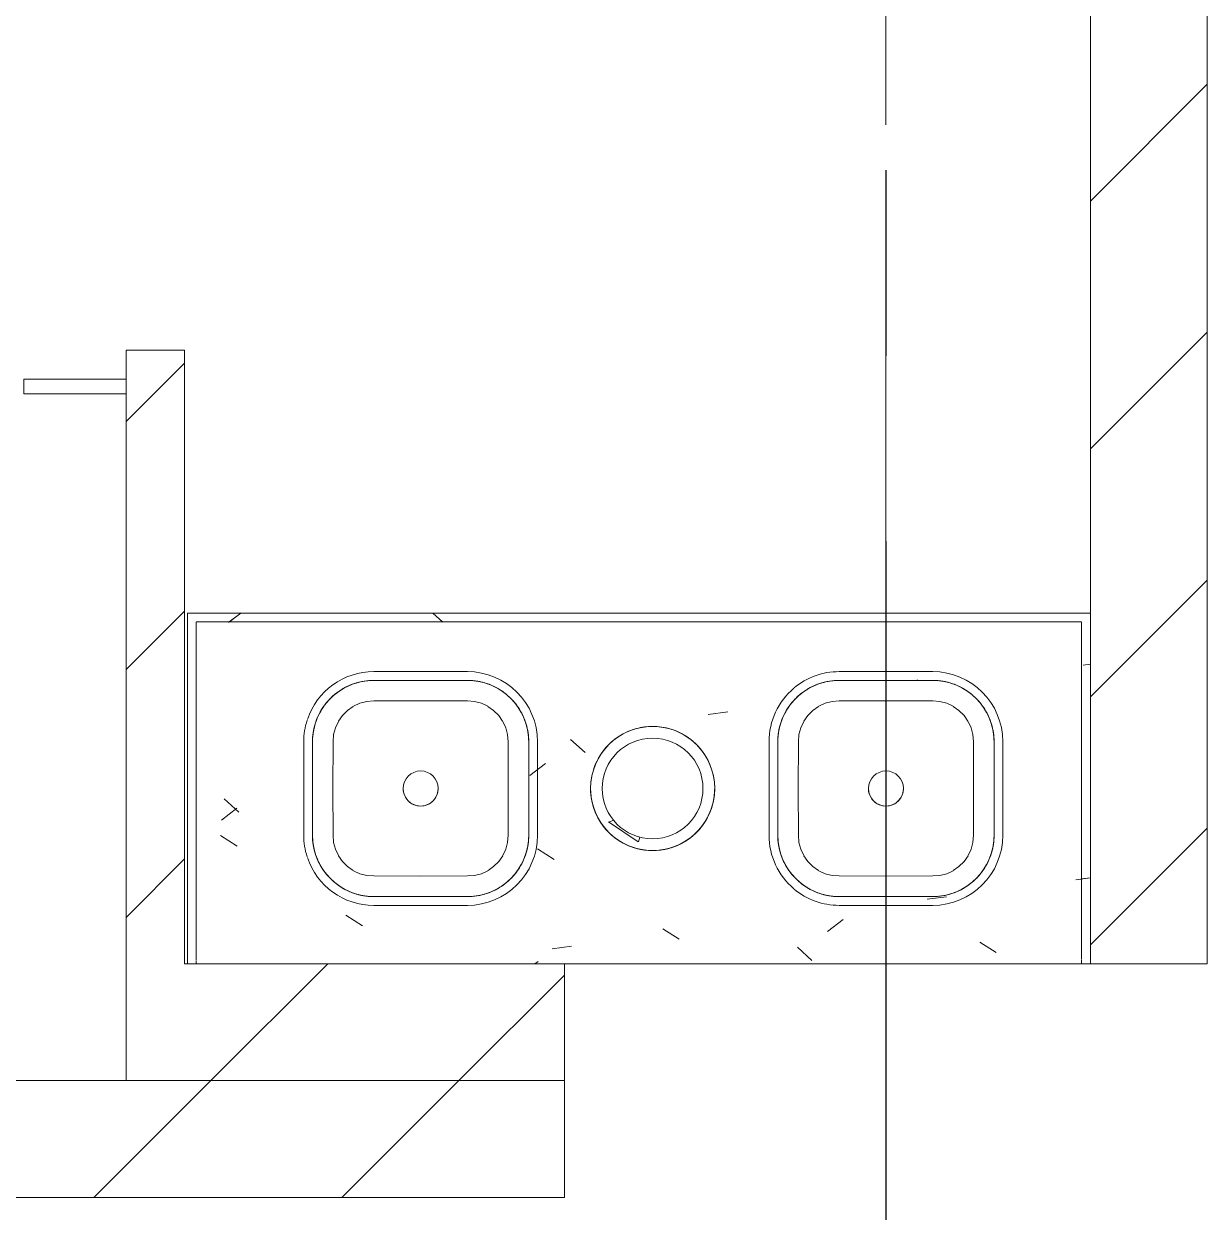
# Model space of a CAD drawing. Header units: millimetres. Extents: x -4000 to 187956, y -58990 to 162485.
# Drawn here: x 4025 to 6050, y 15575 to 17608 of the extents above; entities that cross this region are included whole.
import ezdxf

# ---------------------------------------------------------------- set-up
doc = ezdxf.new("R2010")
doc.units = ezdxf.units.MM
doc.linetypes.add('Grid Line', pattern=[2222.5, 1270, -317.5, 317.5, -317.5])
doc.linetypes.add('Grid Line 12_5mm', pattern=[2150, 1250, -300, 300, -300])
for name, color, linetype, lineweight in [('A-WALL', 113, 'Continuous', 13), ('A-WALL-PATT', 111, 'Continuous', 13), ('P-SANR-FIXT', 6, 'Continuous', 9), ('S-GRID', 1, 'Continuous', 30)]:
    doc.layers.add(name, color=color, linetype=linetype, lineweight=lineweight)
pattern_1 = [(45, (0, 0), (-212.132, 212.132), [])]
pattern_2 = [(230, (5100, 15999.84), (-728.737, 63.756), [76.2, -838.2]), (175, (5100, 15999.84), (140.972, -764.228), [60.96, -670.56]), (280.451, (5039.3, 16005.16), (-587.77, -700.467), [64.76, -712.36]), (226.184, (5100, 15796.6), (-1084.316, 168.17), [114.3, -1257.3]), (276.636, (5009.6, 15810.7), (-949.61, -989.71), [97.14, -1068.54]), (171.184, (5100, 15796.6), (-949.62, -989.7), [91.44, -1005.84]), (201, (4998.4, 15847.44), (-606.458, 409.06), [76.2, -838.2]), (146, (4998.4, 15847.44), (-247.208, -736.753), [60.96, -670.56]), (251.451, (4947.86, 15881.5), (-853.668, -327.685), [64.76, -712.36]), (217.5, (5100, 15999.84), (-12.3547, -338.22), [33.528, -628.904, 33.528, -647.192, -673.1]), (217.5, (5100, 15999.84), (-12.3547, -338.22), [-1343.152, 33.528, -639.572]), (187.5, (5100, 15999.84), (-267.279, -400.722), [33.528, -354.584, 33.528, -613.664, -256.54]), (187.5, (5100, 15999.84), (-267.279, -400.722), [-1035.304, 33.528, -223.012]), (147.5, (5326.57, 15999.84), (-542.3633, 22.9153), [33.528, -220.472, 33.528, -1810.512]), (147.5, (5326.57, 15999.84), (-542.3633, 22.9153), [-287.528, -758.952, 33.528, -1018.032]), (137.5, (5428.17, 15999.84), (-592.517, -101.707), [33.528, -296.672, 33.528, -492.76, -746.76]), (137.5, (5428.17, 15999.84), (-592.517, -101.707), [-856.488, 33.528, -713.232])]

# ---------------------------------------------------------------- blocks, each defined once
blk = doc.blocks.new('PLM-ClinicSink3Basin - PLM-ClinicSink3Basin-766561-FFS - TANG 1')
at = {"layer": 'P-SANR-FIXT'}
h = blk.add_hatch(dxfattribs=at)
h.set_pattern_fill('FP_45', color=256, style=0, pattern_type=2)
h.set_pattern_definition(pattern_2)
h.paths.add_polyline_path([(780.2, 0), (780.2, -585), (-734.8, -585), (-734.8, 0), (-749.8, 0), (-749.8, -600), (795.2, -600), (795.2, 0)])
h = blk.add_hatch(dxfattribs=at)
h.set_pattern_fill('FP_45', color=256, style=0, pattern_type=2)
h.set_pattern_definition(pattern_2)
h.paths.add_polyline_path([(292.3, 0), (-749.8, 0), (-749.8, -600), (795.2, -600), (795.2, 0), (575.7, 0)])
h.paths.add_polyline_path([(-320, -115), (-292.8, -118.6), (-267.5, -129.1), (-245.8, -145.8), (-229.1, -167.5), (-218.6, -192.8), (-215, -228.6), (-215, -380), (-218.6, -407.2), (-229.1, -432.5), (-245.8, -454.2), (-267.5, -470.9), (-292.8, -481.4), (-320, -485), (-480, -485), (-507.2, -481.4), (-532.5, -470.9), (-554.2, -454.2), (-570.9, -432.5), (-581.4, -407.2), (-585, -380), (-585, -220), (-581.4, -192.8), (-570.9, -167.5), (-554.2, -145.8), (-532.5, -129.1), (-507.2, -118.6), (-480, -115)])
h.paths.add_polyline_path([(316.2, -115), (476.2, -115), (503.4, -118.6), (528.7, -129.1), (550.4, -145.8), (567.1, -167.5), (577.6, -192.8), (581.2, -228.6), (581.2, -380), (577.6, -407.2), (567.1, -432.5), (550.4, -454.2), (528.7, -470.9), (503.4, -481.4), (476.2, -485), (316.2, -485), (289, -481.4), (263.7, -470.9), (241.9, -454.2), (225.3, -432.5), (214.8, -407.2), (211.2, -380), (211.2, -220), (214.8, -192.8), (225.3, -167.5), (241.9, -145.8), (263.7, -129.1), (292.3, -118.1)])
h.paths.add_polyline_path([(-0.8, -213.8), (21.6, -216.7), (42.4, -225.3), (60.2, -239), (73.9, -256.9), (82.5, -277.7), (85.5, -300), (82.5, -322.3), (73.9, -343.1), (60.2, -361), (42.4, -374.7), (21.6, -383.3), (-0.8, -386.2), (-23.1, -383.3), (-43.9, -374.7), (-61.7, -361), (-75.4, -343.1), (-84.1, -322.3), (-87, -300), (-84.1, -277.7), (-75.4, -256.9), (-61.7, -239), (-43.9, -225.3), (-23.1, -216.7)])
for p, q in [((-749.8, 0), (-734.8, 0)), ((-734.8, 0), (-749.8, 0)), ((150.2, 0), (-749.8, 0)), ((-749.8, 0), (150.2, 0)), ((-734.8, -1.6), (-734.8, 0)), ((-734.8, 0), (-734.8, -1.6)), ((795.2, 0), (150.2, 0)), ((150.2, 0), (795.2, 0)), ((780.2, 0), (795.2, 0)), ((795.2, 0), (780.2, 0)), ((-749.8, -600), (-749.8, -0.2)), ((-749.8, -0.2), (-749.8, -600)), ((-749.8, -0.2), (-749.8, -600)), ((-749.8, -600), (-749.8, -0.2)), ((-734.8, -3.9), (-734.8, -1.7)), ((-734.8, -1.7), (-734.8, -3.9)), ((-734.8, -6.4), (-734.8, -4)), ((-734.8, -4), (-734.8, -6.4)), ((-734.8, -585), (-734.8, -7.3)), ((-734.8, -7.3), (-734.8, -585)), ((780.2, -0.2), (780.2, -5.4)), ((780.2, -5.4), (780.2, -0.2)), ((780.2, -6.1), (780.2, -584.6)), ((780.2, -584.6), (780.2, -6.1)), ((795.2, -600), (795.2, -0.2)), ((795.2, -600), (795.2, -0.2)), ((795.2, -600), (795.2, -0.2)), ((795.2, -0.2), (795.2, -600)), ((-480, -100), (-320, -100)), ((316.2, -100), (476.2, -100)), ((-320, -115), (-480, -115)), ((-480, -115), (-320, -115)), ((-320, -115), (-480, -115)), ((476.2, -115), (316.2, -115)), ((316.2, -115), (476.2, -115)), ((476.2, -115), (316.2, -115)), ((-600, -380), (-600, -220)), ((-585, -220), (-585, -380)), ((-585, -380), (-585, -220)), ((-585, -220), (-585, -380)), ((-215, -380), (-215, -220)), ((-215, -220), (-215, -380)), ((-215, -380), (-215, -220)), ((-200, -220), (-200, -228.6)), ((196.2, -228.6), (196.2, -220)), ((211.2, -220), (211.2, -380)), ((211.2, -380), (211.2, -220)), ((211.2, -220), (211.2, -380)), ((581.2, -380), (581.2, -220)), ((581.2, -220), (581.2, -380)), ((581.2, -380), (581.2, -220)), ((596.2, -220), (596.2, -380)), ((-200, -229.4), (-200, -380)), ((196.2, -380), (196.2, -229.5)), ((-480, -485), (-320, -485)), ((-320, -485), (-480, -485)), ((-480, -485), (-320, -485)), ((316.2, -485), (476.2, -485)), ((476.2, -485), (316.2, -485)), ((316.2, -485), (476.2, -485)), ((-320, -500), (-480, -500)), ((476.2, -500), (316.2, -500)), ((780.2, -585), (-733.8, -585)), ((-733.8, -585), (780.2, -585)), ((795.2, -600), (-749.8, -600)), ((-749.8, -600), (795.2, -600)), ((-749.8, -600), (795.2, -600)), ((795.2, -600), (-749.8, -600))]:
    blk.add_line(p, q, dxfattribs=at)
at = {"layer": 'P-SANR-FIXT', "flags": 128}
for points in [[(-513, -120.3), (-517, -121.7), (-520.9, -123.3), (-524.7, -125), (-528.5, -126.9), (-532.2, -128.9)], [(-480, -115), (-484.2, -115.1), (-488.4, -115.3), (-492.6, -115.8), (-496.7, -116.3), (-500.9, -117.1), (-505, -118), (-509, -119.1), (-512.4, -120.2)], [(-293.9, -118.3), (-298, -117.3), (-302.2, -116.5), (-306.3, -115.9), (-310.5, -115.4), (-314.7, -115.1), (-318.9, -115), (-320, -115)], [(-267.5, -129.1), (-270.5, -127.4), (-274.3, -125.5), (-278.1, -123.7), (-282, -122.1), (-285.9, -120.7), (-289.9, -119.4), (-292.8, -118.6)], [(283.2, -120.3), (279.2, -121.7), (275.3, -123.3), (271.5, -125), (267.7, -126.9), (264, -128.9)], [(316.2, -115), (312, -115.1), (307.8, -115.3), (303.6, -115.8), (299.5, -116.3), (295.3, -117.1), (291.2, -118), (287.2, -119.1), (283.7, -120.2)], [(502.2, -118.3), (498.2, -117.3), (494, -116.5), (489.9, -115.9), (485.7, -115.4), (481.5, -115.1), (477.3, -115), (476.2, -115)], [(528.7, -129.1), (525.7, -127.4), (521.9, -125.5), (518.1, -123.7), (514.2, -122.1), (510.3, -120.7), (506.3, -119.4), (503.4, -118.6)], [(-542.7, -135.8), (-546, -138.4), (-549.2, -141.1), (-552.3, -143.9), (-554.2, -145.8)], [(-532.5, -129.1), (-535.8, -131), (-539.3, -133.3), (-541.7, -135.1)], [(-246.8, -144.7), (-249.9, -141.8), (-253.1, -139.1), (-256.4, -136.5), (-259.8, -134), (-263.3, -131.6), (-266.8, -129.4)], [(253.5, -135.8), (250.2, -138.4), (247, -141.1), (243.9, -143.9), (241.9, -145.8)], [(263.7, -129.1), (260.4, -131), (256.9, -133.3), (254.5, -135.1)], [(549.3, -144.7), (546.3, -141.8), (543.1, -139.1), (539.8, -136.5), (536.4, -134), (532.9, -131.6), (529.3, -129.4)], [(-555.3, -146.8), (-558.2, -149.9), (-560.9, -153.1), (-563.5, -156.4), (-566, -159.8), (-568.4, -163.3), (-570.6, -166.8)], [(-515.3, -159.6), (-525, -166.4), (-533.6, -175), (-540.5, -184.7)], [(-480, -150.3), (-492.2, -151.1), (-504, -154.2), (-514.8, -159.3)], [(-320, -150.3), (-400, -150), (-480, -150.3)], [(-285.1, -159.3), (-296, -154.2), (-307.8, -151.1), (-320, -150.3)], [(-259.6, -184.7), (-266.4, -175), (-275, -166.4), (-284.7, -159.5)], [(-235.8, -157.3), (-238.4, -154), (-241.1, -150.8), (-243.9, -147.7), (-245.8, -145.8)], [(-229.1, -167.5), (-231, -164.2), (-233.3, -160.7), (-235.1, -158.3)], [(240.9, -146.8), (238, -149.9), (235.3, -153.1), (232.7, -156.4), (230.2, -159.8), (227.8, -163.3), (225.6, -166.8)], [(280.8, -159.6), (271.2, -166.4), (262.6, -175), (255.7, -184.7)], [(316.2, -150.3), (304, -151.1), (292.2, -154.2), (281.4, -159.3)], [(476.2, -150.3), (396.2, -150), (316.2, -150.3)], [(511.1, -159.3), (500.2, -154.2), (488.4, -151.1), (476.2, -150.3)], [(536.6, -184.7), (529.8, -175), (521.2, -166.4), (511.5, -159.5)], [(560.4, -157.3), (557.8, -154), (555.1, -150.8), (552.3, -147.7), (550.4, -145.8)], [(567.1, -167.5), (565.2, -164.2), (562.8, -160.7), (561.1, -158.3)], [(-570.9, -167.5), (-572.6, -170.5), (-574.5, -174.3), (-576.3, -178.1), (-577.9, -182), (-579.3, -185.9), (-580.6, -189.9), (-581.4, -192.8)], [(-220.3, -187), (-221.7, -183), (-223.3, -179.1), (-225, -175.3), (-226.9, -171.5), (-228.9, -167.8)], [(225.3, -167.5), (223.6, -170.5), (221.7, -174.3), (219.9, -178.1), (218.3, -182), (216.9, -185.9), (215.6, -189.9), (214.8, -192.8)], [(575.9, -187), (574.5, -183), (572.9, -179.1), (571.2, -175.3), (569.3, -171.5), (567.3, -167.8)], [(-581.7, -193.9), (-582.7, -198), (-583.5, -202.2), (-584.1, -206.3), (-584.6, -210.5), (-584.9, -214.7), (-585, -218.9), (-585, -220)], [(-540.7, -185.1), (-545.8, -196), (-548.9, -207.8), (-549.7, -220)], [(-250.3, -220), (-251.1, -207.8), (-254.2, -196), (-259.3, -185.2)], [(-215, -220), (-215.1, -215.8), (-215.3, -211.6), (-215.8, -207.4), (-216.3, -203.3), (-217.1, -199.1), (-218, -195), (-219.1, -191), (-220.2, -187.6)], [(214.5, -193.9), (213.5, -198), (212.7, -202.2), (212.1, -206.3), (211.6, -210.5), (211.3, -214.7), (211.2, -218.9), (211.2, -220)], [(255.5, -185.1), (250.4, -196), (247.3, -207.8), (246.5, -220)], [(545.9, -220), (545.1, -207.8), (542, -196), (536.9, -185.2)], [(581.2, -220), (581.1, -215.8), (580.9, -211.6), (580.4, -207.4), (579.8, -203.3), (579.1, -199.1), (578.2, -195), (577.1, -191), (576, -187.6)], [(-549.7, -220), (-550, -300), (-549.7, -380)], [(-250.3, -380), (-250, -300), (-250.3, -220)], [(246.5, -220), (246.2, -300), (246.5, -380)], [(545.9, -380), (546.2, -300), (545.9, -220)], [(-585, -380), (-584.9, -384.2), (-584.7, -388.4), (-584.2, -392.6), (-583.7, -396.7), (-582.9, -400.9), (-582, -405), (-580.9, -409), (-579.8, -412.4)], [(-549.7, -380), (-548.9, -392.2), (-545.8, -404), (-540.7, -414.8)], [(-259.3, -414.9), (-254.2, -404), (-251.1, -392.2), (-250.3, -380)], [(-218.3, -406.1), (-217.3, -402), (-216.5, -397.8), (-215.9, -393.7), (-215.4, -389.5), (-215.1, -385.3), (-215, -381.1), (-215, -380)], [(211.2, -380), (211.3, -384.2), (211.5, -388.4), (211.9, -392.6), (212.5, -396.7), (213.3, -400.9), (214.2, -405), (215.3, -409), (216.3, -412.4)], [(246.5, -380), (247.3, -392.2), (250.4, -404), (255.5, -414.8)], [(536.9, -414.9), (542, -404), (545.1, -392.2), (545.9, -380)], [(577.9, -406.1), (578.9, -402), (579.7, -397.8), (580.3, -393.7), (580.8, -389.5), (581.1, -385.3), (581.2, -381.1), (581.2, -380)], [(-579.7, -413), (-578.3, -417), (-576.7, -420.9), (-575, -424.7), (-573.1, -428.5), (-571.1, -432.2)], [(-540.4, -415.3), (-533.6, -425), (-525, -433.6), (-515.3, -440.5)], [(-284.7, -440.4), (-275, -433.6), (-266.4, -425), (-259.5, -415.3)], [(-229.1, -432.5), (-227.4, -429.5), (-225.5, -425.7), (-223.7, -421.9), (-222.1, -418), (-220.7, -414.1), (-219.4, -410.1), (-218.6, -407.2)], [(216.5, -413), (217.9, -417), (219.5, -420.9), (221.2, -424.7), (223.1, -428.5), (225.1, -432.2)], [(255.8, -415.3), (262.6, -425), (271.2, -433.6), (280.9, -440.5)], [(511.5, -440.4), (521.2, -433.6), (529.8, -425), (536.6, -415.3)], [(567.1, -432.5), (568.8, -429.5), (570.7, -425.7), (572.5, -421.9), (574.1, -418), (575.5, -414.1), (575.7, -413.3)], [(576, -412.4), (576.8, -410.1), (577.6, -407.2)], [(-570.9, -432.5), (-569, -435.8), (-566.7, -439.3), (-564.9, -441.7)], [(-564.2, -442.7), (-561.6, -446), (-558.9, -449.2), (-556.1, -452.3), (-554.2, -454.2)], [(-514.9, -440.7), (-504, -445.8), (-492.2, -448.9), (-480, -449.7)], [(-320, -449.7), (-307.8, -448.9), (-296, -445.8), (-285.2, -440.7)], [(-244.7, -453.2), (-241.8, -450.1), (-239.1, -446.9), (-236.5, -443.6), (-234, -440.2), (-231.6, -436.7), (-229.4, -433.2)], [(225.3, -432.5), (227.2, -435.8), (229.5, -439.3), (231.3, -441.7)], [(232, -442.7), (234.5, -446), (237.2, -449.2), (240.1, -452.3), (242, -454.2)], [(281.3, -440.7), (292.2, -445.8), (304, -448.9), (316.2, -449.7)], [(476.2, -449.7), (488.4, -448.9), (500.1, -445.8), (511, -440.7)], [(551.5, -453.2), (554.4, -450.1), (557.1, -446.9), (559.7, -443.6), (562.2, -440.2), (564.5, -436.7), (566.7, -433.2)], [(-553.2, -455.3), (-550.1, -458.2), (-546.9, -460.9), (-543.6, -463.5), (-540.2, -466), (-536.7, -468.4), (-533.2, -470.6)], [(-480, -449.7), (-400, -450), (-320, -449.7)], [(-267.5, -470.9), (-264.2, -469), (-260.7, -466.7), (-258.3, -464.9)], [(-257.3, -464.2), (-254, -461.6), (-250.8, -458.9), (-247.7, -456.1), (-245.8, -454.2)], [(243, -455.3), (246.1, -458.2), (249.3, -460.9), (252.6, -463.5), (256, -466), (259.5, -468.4), (263, -470.6)], [(316.2, -449.7), (396.2, -450), (476.2, -449.7)], [(528.7, -470.9), (532, -469), (535.5, -466.7), (537.9, -464.9)], [(538.9, -464.2), (542.2, -461.6), (545.4, -458.9), (548.5, -456.1), (550.4, -454.2)], [(-532.5, -470.9), (-529.5, -472.6), (-525.7, -474.5), (-521.9, -476.3), (-518, -477.9), (-514.1, -479.3), (-510.1, -480.6), (-507.2, -481.4)], [(-506.1, -481.7), (-502, -482.7), (-497.8, -483.5), (-493.7, -484.1), (-489.5, -484.6), (-485.3, -484.9), (-481.1, -485), (-480, -485)], [(-320, -485), (-315.8, -484.9), (-311.6, -484.7), (-307.4, -484.2), (-303.3, -483.7), (-299.1, -482.9), (-295, -482), (-291, -480.9), (-287.6, -479.8)], [(-287, -479.7), (-283, -478.3), (-279.1, -476.7), (-275.3, -475), (-271.5, -473.1), (-267.8, -471.1)], [(263.7, -470.9), (266.7, -472.6), (270.4, -474.5), (274.3, -476.3), (278.1, -477.9), (282.1, -479.3), (286.1, -480.6), (289, -481.4)], [(290.1, -481.7), (294.2, -482.7), (298.3, -483.5), (302.5, -484.1), (306.7, -484.6), (310.9, -484.9), (315.1, -485), (316.2, -485)], [(476.2, -485), (480.4, -484.9), (484.6, -484.7), (488.8, -484.2), (492.9, -483.7), (497, -482.9), (501.1, -482), (505.2, -480.9), (508.6, -479.8)], [(509.2, -479.7), (513.2, -478.3), (517.1, -476.7), (520.9, -475), (524.7, -473.1), (528.4, -471.1)]]:
    blk.add_lwpolyline(points, dxfattribs=at)
at = {"layer": 'P-SANR-FIXT'}
for centre, radius, start, end in [((-480, -220), 120, 90, 180), ((-320, -220), 120, 50.1339, 90), ((316.2, -220), 120, 90, 180), ((476.2, -220), 120, 18.501, 90), ((-480, -220), 105, 90, 180), ((-480, -220), 105, 90, 180), ((-480, -220), 105, 106.6513, 112.0128), ((-480, -220), 105, 90, 106.6513), ((-320, -220), 105, 73.3487, 90), ((-320, -220), 105, 0, 90), ((-320, -220), 105, 0, 90), ((-320, -220), 105, 67.9872, 73.3487), ((316.2, -220), 105, 90, 180), ((316.2, -220), 105, 90, 180), ((316.2, -220), 105, 106.6513, 112.0128), ((316.2, -220), 105, 90, 106.6513), ((476.2, -220), 105, 73.3487, 90), ((476.2, -220), 105, 0, 90), ((476.2, -220), 105, 0, 90), ((476.2, -220), 105, 67.9872, 73.3487), ((-480, -220), 105, 129.6198, 140.3802), ((-480, -220), 105, 123.4073, 129.6198), ((-480, -220), 105, 112.0128, 123.4073), ((-320, -220), 105, 56.5927, 67.9872), ((-320, -220), 105, 50.3802, 56.5927), ((-320, -220), 105, 39.6198, 50.3802), ((-320, -220), 120, 0, 49.8306), ((316.2, -220), 105, 129.6198, 140.3802), ((316.2, -220), 105, 123.4073, 129.6198), ((316.2, -220), 105, 112.0128, 123.4073), ((476.2, -220), 105, 56.5927, 67.9872), ((476.2, -220), 105, 50.3802, 56.5927), ((476.2, -220), 105, 39.6198, 50.3802), ((-480, -220), 105, 146.5927, 157.9872), ((-480, -220), 105, 140.3802, 146.5927), ((-320, -220), 105, 33.4073, 39.6198), ((-320, -220), 105, 22.0128, 33.4073), ((316.2, -220), 105, 146.5927, 157.9872), ((316.2, -220), 105, 140.3802, 146.5927), ((476.2, -220), 105, 33.4073, 39.6198), ((476.2, -220), 105, 22.0128, 33.4073), ((-480, -220), 105, 157.9872, 163.3487), ((-320, -220), 105, 16.6513, 22.0128), ((316.2, -220), 105, 157.9872, 163.3487), ((476.2, -220), 105, 16.6513, 22.0128), ((476.2, -220), 120, 0, 18), ((-480, -220), 105, 163.3487, 180), ((-320, -220), 105, 360, 16.6513), ((316.2, -220), 105, 163.3487, 180), ((476.2, -220), 105, 360, 16.6513), ((-0.8, -300), 86.2, 90, 270), ((-0.8, -300), 86.2, 90, 270), ((-0.8, -300), 86.2, 270, 90), ((-0.8, -300), 86.2, 270, 90), ((-400, -300), 30, 0, 180), ((-400, -300), 30, 360, 180), ((396.2, -300), 30, 0, 180), ((396.2, -300), 30, 360, 180), ((-400, -300), 30, 180, 360), ((-400, -300), 30, 180, 360), ((396.2, -300), 30, 180, 360), ((396.2, -300), 30, 180, 360), ((-480, -380), 120, 180, 270), ((-480, -380), 105, 180, 196.6513), ((-480, -380), 105, 180, 270), ((-480, -380), 105, 180, 270), ((-320, -380), 105, 270, 0), ((-320, -380), 105, 270, 0), ((-320, -380), 120, 310.1694, 0), ((-320, -380), 105, 343.3487, 360), ((316.2, -380), 120, 180, 270), ((316.2, -380), 105, 180, 196.6513), ((316.2, -380), 105, 180, 270), ((316.2, -380), 105, 180, 270), ((476.2, -380), 105, 270, 0), ((476.2, -380), 105, 270, 0), ((476.2, -380), 105, 343.3487, 360), ((476.2, -380), 120, 342, 0), ((-480, -380), 105, 196.6513, 202.0128), ((-480, -380), 105, 202.0128, 213.4073), ((-320, -380), 105, 326.5927, 337.9872), ((-320, -380), 105, 337.9872, 343.3487), ((316.2, -380), 105, 196.6513, 202.0128), ((316.2, -380), 105, 202.0128, 213.4073), ((476.2, -380), 120, 270, 341.499), ((476.2, -380), 105, 326.5927, 337.9872), ((476.2, -380), 105, 337.9872, 343.3487), ((-480, -380), 105, 213.4073, 219.6198), ((-480, -380), 105, 219.6198, 230.3802), ((-320, -380), 105, 309.6198, 320.3802), ((-320, -380), 105, 320.3802, 326.5927), ((316.2, -380), 105, 213.4073, 219.6198), ((316.2, -380), 105, 219.6198, 230.3802), ((476.2, -380), 105, 309.6198, 320.3802), ((476.2, -380), 105, 320.3802, 326.5927), ((-480, -380), 105, 230.3802, 236.5927), ((-480, -380), 105, 236.5927, 247.9872), ((-320, -380), 105, 292.0128, 303.4073), ((-320, -380), 105, 303.4073, 309.6198), ((316.2, -380), 105, 230.3802, 236.5927), ((316.2, -380), 105, 236.5927, 247.9872), ((476.2, -380), 105, 292.0128, 303.4073), ((476.2, -380), 105, 303.4073, 309.6198), ((-480, -380), 105, 247.9872, 253.3487), ((-480, -380), 105, 253.3487, 270), ((-320, -380), 120, 270, 309.8661), ((-320, -380), 105, 270, 286.6513), ((-320, -380), 105, 286.6513, 292.0128), ((316.2, -380), 105, 247.9872, 253.3487), ((316.2, -380), 105, 253.3487, 270), ((476.2, -380), 105, 270, 286.6513), ((476.2, -380), 105, 286.6513, 292.0128)]:
    blk.add_arc(centre, radius, start, end, dxfattribs=at)
at = {"layer": 'P-SANR-FIXT', "color": 253}
for radius, start, end in [(106.2, 90, 270), (106.2, 0, 180), (106.2, 270, 90), (86.2, 0, 180), (106.2, 180, 360), (86.2, 180, 360)]:
    blk.add_arc((-0.8, -300), radius, start, end, dxfattribs=at)
at = {"layer": 'P-SANR-FIXT', "color": 252}
for radius, start, end in [(106.2, 360, 180), (86.2, 0, 180), (106.2, 180, 360), (86.2, 180, 0)]:
    blk.add_arc((-0.8, -300), radius, start, end, dxfattribs=at)
at = {"layer": 'P-SANR-FIXT', "color": 254}
for start, end in [(90, 135), (45, 90), (135, 270), (0, 45), (345, 0), (285, 345), (270, 285)]:
    blk.add_arc((-0.8, -300), 106.2, start, end, dxfattribs=at)
blk = doc.blocks.new('CMF2_NHAXUONG_A_rvt-1-FFS - TANG 1')
at = {"layer": 'A-WALL-PATT', "lineweight": 9}
h = blk.add_hatch(dxfattribs=at)
h.set_pattern_fill('FP_12', color=250, style=0, pattern_type=2)
h.set_pattern_definition(pattern_1)
h.paths.add_polyline_path([(6049.8, 16000), (6049.8, 18499.9), (5849.8, 18499.9), (5849.8, 16000)])
h = blk.add_hatch(dxfattribs=at)
h.set_pattern_fill('FP_12', color=250, style=0, pattern_type=2)
h.set_pattern_definition(pattern_1)
h.paths.add_polyline_path([(4199.8, 15800), (4299.8, 15800), (4299.8, 17050), (4199.8, 17050), (4199.8, 15936.4)])
h = blk.add_hatch(dxfattribs=at)
h.set_pattern_fill('FP_12', color=250, style=0, pattern_type=2)
h.set_pattern_definition(pattern_1)
h.paths.add_polyline_path([(4299.8, 15800), (4949.8, 15800), (4949.8, 16000), (4299.8, 16000), (4299.8, 15936.4)])
h = blk.add_hatch(dxfattribs=at)
h.set_pattern_fill('FP_12', color=250, style=0, pattern_type=2)
h.set_pattern_definition(pattern_1)
h.paths.add_polyline_path([(1123, 15600), (4949.8, 15600), (4949.8, 15800), (999.8, 15800), (999.8, 15600)])
at = {"layer": 'A-WALL', "color": 50, "lineweight": 15}
for p, q in [((5849.8, 18499.9), (5849.8, 16000)), ((6049.8, 16000), (6049.8, 18499.9)), ((4199.8, 17050), (4199.8, 15800)), ((4299.8, 17050), (4199.8, 17050)), ((4299.8, 16000), (4299.8, 17050)), ((4024.8, 17000), (4199.8, 17000)), ((4024.8, 17000), (4024.8, 16975)), ((4199.8, 16975), (4024.8, 16975)), ((4949.8, 16000), (4299.8, 16000)), ((4949.8, 15800), (4949.8, 16000)), ((5849.8, 16000), (6049.8, 16000)), ((4949.8, 15800), (999.8, 15800)), ((4199.8, 15800), (4299.8, 15800)), ((4299.8, 15800), (4949.8, 15800)), ((4949.8, 15600), (4949.8, 15800)), ((999.8, 15600), (4949.8, 15600))]:
    blk.add_line(p, q, dxfattribs=at)
at = {"layer": 'A-WALL', "color": 35, "lineweight": 15}
for p, q in [((5849.8, 18499.9), (5849.8, 16599.8)), ((6049.8, 16000), (6049.8, 18499.9)), ((4199.8, 17000), (4024.8, 17000)), ((4199.8, 16975), (4199.8, 17000)), ((4024.8, 16975), (4199.8, 16975)), ((6049.8, 16000), (5849.8, 16000)), ((4199.8, 15800), (3274.8, 15800)), ((4949.8, 15800), (4949.8, 15600)), ((999.8, 15600), (4949.8, 15600))]:
    blk.add_line(p, q, dxfattribs=at)
at = {"layer": 'A-WALL', "color": 53, "lineweight": 15}
for p, q in [((4199.8, 17000), (4199.8, 16975)), ((4949.8, 15800), (4199.8, 15800))]:
    blk.add_line(p, q, dxfattribs=at)
at = {"layer": 'A-WALL', "color": 71, "lineweight": 15}
blk.add_line((5849.8, 16599.8), (5849.8, 16000), dxfattribs=at)
at = {"layer": 'S-GRID', "linetype": 'Grid Line 12_5mm', "lineweight": 9}
blk.add_line((5500, 161185.2), (5500, -16487.4), dxfattribs=at)
at = {"layer": 'P-SANR-FIXT', "color": 250, "lineweight": 9, "rotation": 180}
blk.add_blockref('PLM-ClinicSink3Basin - PLM-ClinicSink3Basin-766561-FFS - TANG 1', (5100, 15999.8), dxfattribs=at)

msp = doc.modelspace()

# ---------------------------------------------------------------- block references
at = {"lineweight": 5}
msp.add_blockref('CMF2_NHAXUONG_A_rvt-1-FFS - TANG 1', (0, 0), dxfattribs=at)

# ---------------------------------------------------------------- next in the draw order: linework, layer by layer
at = {"layer": 'S-GRID', "linetype": 'Grid Line'}
msp.add_line((5500, 161185.2), (5500, -16487.4), dxfattribs=at)

doc.saveas('drawing.dxf')
